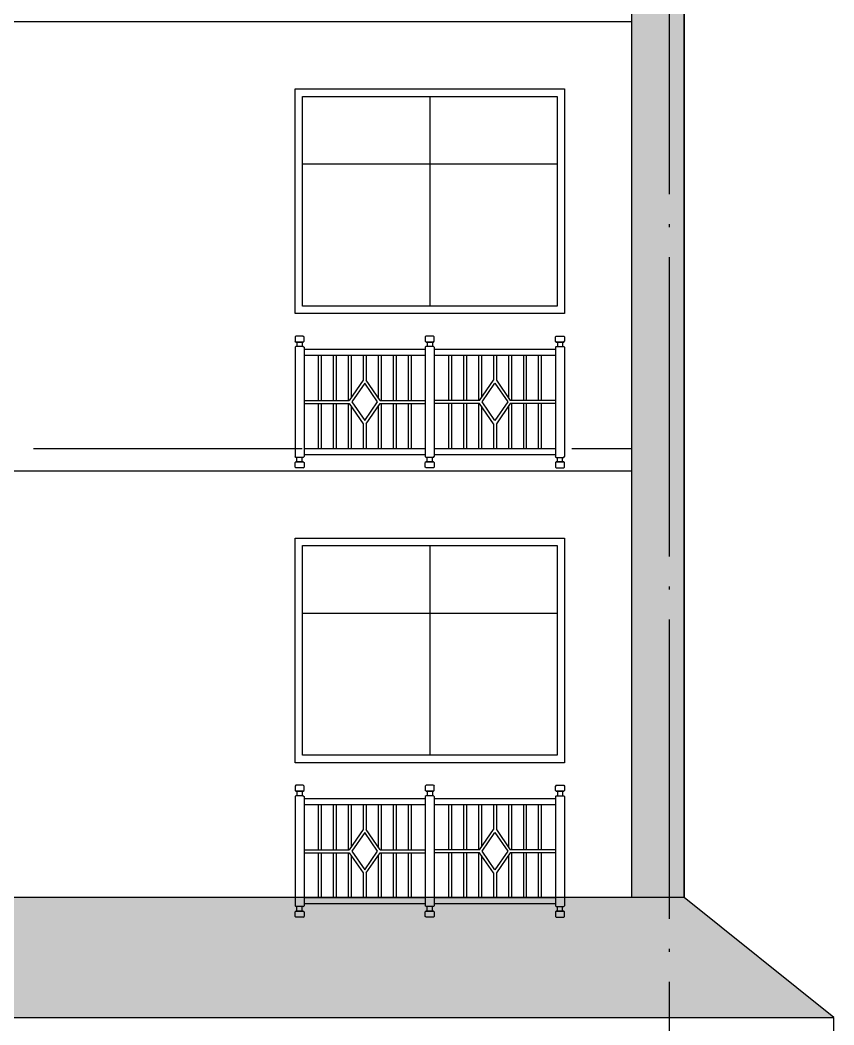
# Model space of a CAD drawing. Extents: x 522289 to 1051641, y 88514 to 354674.
# Drawn here: x 767269 to 772707, y 199700 to 206410 of the extents above; entities that cross this region are included whole.
import ezdxf

# ---------------------------------------------------------------- set-up
doc = ezdxf.new("R2010")
doc.units = 0
doc.header["$LTSCALE"] = 1000
doc.header["$MEASUREMENT"] = 0
doc.linetypes.add('DOTE', pattern=[2.42, 2, -0.2, 0.02, -0.2])
doc.layers.get('0').update_dxf_attribs({"linetype": 'CONTINUOUS'})
for name, color, linetype in [('_0', 7, 'CONTINUOUS'), ('DOTE', 1, 'DOTE'), ('WINDOW', 4, 'CONTINUOUS')]:
    doc.layers.add(name, color=color, linetype=linetype)

msp = doc.modelspace()

# ---------------------------------------------------------------- hatches: boundary and pattern name
h = msp.add_hatch()
h.set_pattern_fill('AR-B816', color=251, scale=100)
h.set_pattern_definition([(0, (-47641.1, 0), (0, 121.3104), []), (90, (-47641.1, 0), (-121.3104, 121.3104), [121.3104, -121.3104])])
h.paths.add_polyline_path([(771356.7, 221549.9), (771706.7, 221549.9), (771706.7, 200549.9), (771356.7, 200549.9)])
at = {"layer": 'WINDOW'}
h = msp.add_hatch(dxfattribs=at)
h.set_pattern_fill('弯瓦屋面', color=251, scale=100)
h.set_pattern_definition([(0, (-259828.57, -3108070.74), (200, 200), [40, -160]), (45, (-259748.57, -3108050.74), (2e-14, 200), [56.568542, -226.27417]), (90, (-259708.57, -3108010.74), (-200, 200), [200]), (135, (-259668.57, -3108050.74), (-200, 2e-14), [56.568542, -226.27417]), (26.5650512, (-259788.57, -3108070.74), (200, 2e-07), [44.72, -402.493595]), (333.4349488, (-259668.57, -3108050.74), (200, -2e-07), [44.72, -402.493595])])
h.paths.add_polyline_path([(763706.7, 199749.9), (772706.7, 199749.9), (771706.7, 200549.9), (763706.7, 200549.9)])

# ---------------------------------------------------------------- linework, layer by layer
at = {"color": 34}
for p, q in [((769106.7, 204224.9), (769106.7, 203494.9)), ((769166.7, 204224.9), (769166.7, 203494.9)), ((769976.7, 204209.9), (769166.7, 204209.9)), ((769976.7, 204224.9), (769976.7, 203494.9)), ((770036.7, 204224.9), (770036.7, 203494.9)), ((770846.7, 204209.9), (770036.7, 204209.9)), ((770846.7, 204224.9), (770846.7, 203494.9)), ((770906.7, 204224.9), (770906.7, 203494.9)), ((769976.7, 204169.9), (769166.7, 204169.9)), ((770846.7, 204169.9), (770036.7, 204169.9)), ((769166.7, 203869.9), (769468.5, 203869.9)), ((769166.7, 203849.9), (769468.5, 203849.9)), ((769674.8, 203869.9), (769976.7, 203869.9)), ((769674.8, 203849.9), (769976.7, 203849.9)), ((770338.5, 203869.9), (770036.7, 203869.9)), ((770338.5, 203849.9), (770036.7, 203849.9)), ((770846.7, 203869.9), (770544.8, 203869.9)), ((770846.7, 203849.9), (770544.8, 203849.9)), ((769166.7, 203549.9), (769976.7, 203549.9)), ((770036.7, 203549.9), (770846.7, 203549.9)), ((769166.7, 203509.9), (769976.7, 203509.9)), ((770036.7, 203509.9), (770846.7, 203509.9)), ((769106.7, 201224.9), (769106.7, 200494.9)), ((769166.7, 201224.9), (769166.7, 200494.9)), ((769976.7, 201209.9), (769166.7, 201209.9)), ((769976.7, 201169.9), (769166.7, 201169.9)), ((769976.7, 201224.9), (769976.7, 200494.9)), ((770036.7, 201224.9), (770036.7, 200494.9)), ((770846.7, 201209.9), (770036.7, 201209.9)), ((770846.7, 201169.9), (770036.7, 201169.9)), ((770846.7, 201224.9), (770846.7, 200494.9)), ((770906.7, 201224.9), (770906.7, 200494.9)), ((769166.7, 200869.9), (769468.5, 200869.9)), ((769166.7, 200849.9), (769468.5, 200849.9)), ((769674.8, 200869.9), (769976.7, 200869.9)), ((769674.8, 200849.9), (769976.7, 200849.9)), ((770338.5, 200869.9), (770036.7, 200869.9)), ((770338.5, 200849.9), (770036.7, 200849.9)), ((770846.7, 200869.9), (770544.8, 200869.9)), ((770846.7, 200849.9), (770544.8, 200849.9)), ((769166.7, 200549.9), (769976.7, 200549.9)), ((769166.7, 200509.9), (769976.7, 200509.9)), ((770036.7, 200549.9), (770846.7, 200549.9)), ((770036.7, 200509.9), (770846.7, 200509.9))]:
    msp.add_line(p, q, dxfattribs=at)
at = {"color": 44}
for points in [[(764056.7, 206399.9), (771356.7, 206399.9)], [(767359.5, 203549.9), (769154.6, 203549.9)], [(770954.6, 203549.9), (771356.7, 203549.9)], [(769206.7, 203509.9), (769976.7, 203509.9)], [(770036.7, 203509.9), (770846.7, 203509.9)], [(764056.7, 203399.9), (771356.7, 203399.9)], [(769206.7, 200509.9), (769976.7, 200509.9)], [(770036.7, 200509.9), (770846.7, 200509.9)]]:
    msp.add_lwpolyline(points, dxfattribs=at)
at = {"color": 34}
for points in [[(769111.7, 204299.9), (769106.7, 204294.9)], [(769106.7, 204294.9), (769106.7, 204264.9)], [(769111.7, 204259.9), (769106.7, 204264.9)], [(769161.7, 204299.9), (769111.7, 204299.9)], [(769161.7, 204259.9), (769111.7, 204259.9)], [(769111.7, 204259.9), (769161.7, 204259.9)], [(769119.2, 204259.9), (769119.2, 204229.9)], [(769154.2, 204259.9), (769154.2, 204229.9)], [(769161.7, 204299.9), (769166.7, 204294.9)], [(769161.7, 204259.9), (769166.7, 204264.9)], [(769166.7, 204264.9), (769166.7, 204294.9)], [(769981.7, 204299.9), (769976.7, 204294.9)], [(769976.7, 204294.9), (769976.7, 204264.9)], [(769981.7, 204259.9), (769976.7, 204264.9)], [(770031.7, 204299.9), (769981.7, 204299.9)], [(770031.7, 204259.9), (769981.7, 204259.9)], [(769981.7, 204259.9), (770031.7, 204259.9)], [(769989.2, 204259.9), (769989.2, 204229.9)], [(770024.2, 204259.9), (770024.2, 204229.9)], [(770031.7, 204299.9), (770036.7, 204294.9)], [(770031.7, 204259.9), (770036.7, 204264.9)], [(770036.7, 204264.9), (770036.7, 204294.9)], [(770851.7, 204299.9), (770846.7, 204294.9)], [(770846.7, 204264.9), (770846.7, 204294.9)], [(770851.7, 204259.9), (770846.7, 204264.9)], [(770851.7, 204299.9), (770901.7, 204299.9)], [(770851.7, 204259.9), (770901.7, 204259.9)], [(770901.7, 204259.9), (770851.7, 204259.9)], [(770859.2, 204259.9), (770859.2, 204229.9)], [(770894.2, 204259.9), (770894.2, 204229.9)], [(770901.7, 204299.9), (770906.7, 204294.9)], [(770901.7, 204259.9), (770906.7, 204264.9)], [(770906.7, 204294.9), (770906.7, 204264.9)], [(769111.7, 204229.9), (769106.7, 204224.9)], [(769161.7, 204229.9), (769111.7, 204229.9)], [(769161.7, 204229.9), (769166.7, 204224.9)], [(769981.7, 204229.9), (769976.7, 204224.9)], [(770031.7, 204229.9), (769981.7, 204229.9)], [(770031.7, 204229.9), (770036.7, 204224.9)], [(770851.7, 204229.9), (770846.7, 204224.9)], [(770851.7, 204229.9), (770901.7, 204229.9)], [(770901.7, 204229.9), (770906.7, 204224.9)], [(769261.7, 204169.9), (769261.7, 203869.9)], [(769281.7, 204169.9), (769281.7, 203869.9)], [(769361.7, 204169.9), (769361.7, 203869.9)], [(769381.7, 204169.9), (769381.7, 203869.9)], [(769461.7, 204169.9), (769461.7, 203869.9)], [(769481.7, 204169.9), (769481.7, 203889)], [(769561.7, 204169.9), (769561.7, 204005.4)], [(769581.7, 204169.9), (769581.7, 204005.4)], [(769661.7, 204169.9), (769661.7, 203889)], [(769681.7, 204169.9), (769681.7, 203869.9)], [(769761.7, 204169.9), (769761.7, 203869.9)], [(769781.7, 204169.9), (769781.7, 203869.9)], [(769861.7, 204169.9), (769861.7, 203869.9)], [(769881.7, 204169.9), (769881.7, 203869.9)], [(770131.7, 204169.9), (770131.7, 203869.9)], [(770151.7, 204169.9), (770151.7, 203869.9)], [(770231.7, 204169.9), (770231.7, 203869.9)], [(770251.7, 204169.9), (770251.7, 203869.9)], [(770331.7, 204169.9), (770331.7, 203869.9)], [(770351.7, 204169.9), (770351.7, 203889)], [(770431.7, 204169.9), (770431.7, 204005.4)], [(770451.7, 204169.9), (770451.7, 204005.4)], [(770531.7, 204169.9), (770531.7, 203889)], [(770551.7, 204169.9), (770551.7, 203869.9)], [(770631.7, 204169.9), (770631.7, 203869.9)], [(770651.7, 204169.9), (770651.7, 203869.9)], [(770731.7, 204169.9), (770731.7, 203869.9)], [(770751.7, 204169.9), (770751.7, 203869.9)], [(769561.7, 204005.4), (769468.5, 203869.9)], [(769674.8, 203869.9), (769581.7, 204005.4)], [(770338.5, 203869.9), (770431.7, 204005.4)], [(770451.7, 204005.4), (770544.8, 203869.9)], [(769261.7, 203849.9), (769261.7, 203549.9)], [(769281.7, 203849.9), (769281.7, 203549.9)], [(769361.7, 203849.9), (769361.7, 203549.9)], [(769381.7, 203849.9), (769381.7, 203549.9)], [(769461.7, 203849.9), (769461.7, 203549.9)], [(769468.5, 203849.9), (769561.7, 203714.5)], [(769581.7, 203714.5), (769674.8, 203849.9)], [(769681.7, 203849.9), (769681.7, 203549.9)], [(769761.7, 203849.9), (769761.7, 203549.9)], [(769781.7, 203849.9), (769781.7, 203549.9)], [(769861.7, 203849.9), (769861.7, 203549.9)], [(769881.7, 203849.9), (769881.7, 203549.9)], [(770036.7, 203849.9), (770036.7, 203549.9)], [(770131.7, 203849.9), (770131.7, 203549.9)], [(770151.7, 203849.9), (770151.7, 203549.9)], [(770231.7, 203849.9), (770231.7, 203549.9)], [(770251.7, 203849.9), (770251.7, 203549.9)], [(770331.7, 203849.9), (770331.7, 203549.9)], [(770431.7, 203714.5), (770338.5, 203849.9)], [(770544.8, 203849.9), (770451.7, 203714.5)], [(770551.7, 203849.9), (770551.7, 203549.9)], [(770631.7, 203849.9), (770631.7, 203549.9)], [(770651.7, 203849.9), (770651.7, 203549.9)], [(770731.7, 203849.9), (770731.7, 203549.9)], [(770751.7, 203849.9), (770751.7, 203549.9)], [(769481.7, 203830.8), (769481.7, 203549.9)], [(769661.7, 203830.8), (769661.7, 203549.9)], [(770351.7, 203830.8), (770351.7, 203549.9)], [(770531.7, 203830.8), (770531.7, 203549.9)], [(769561.7, 203714.5), (769561.7, 203549.9)], [(769581.7, 203714.5), (769581.7, 203549.9)], [(770431.7, 203714.5), (770431.7, 203549.9)], [(770451.7, 203714.5), (770451.7, 203549.9)], [(769111.7, 203489.9), (769106.7, 203494.9)], [(769111.7, 203459.9), (769106.7, 203454.9)], [(769106.7, 203424.9), (769106.7, 203454.9)], [(769161.7, 203489.9), (769111.7, 203489.9)], [(769161.7, 203459.9), (769111.7, 203459.9)], [(769111.7, 203459.9), (769161.7, 203459.9)], [(769119.2, 203459.9), (769119.2, 203489.9)], [(769154.2, 203459.9), (769154.2, 203489.9)], [(769161.7, 203489.9), (769166.7, 203494.9)], [(769161.7, 203459.9), (769166.7, 203454.9)], [(769166.7, 203454.9), (769166.7, 203424.9)], [(769981.7, 203489.9), (769976.7, 203494.9)], [(769981.7, 203459.9), (769976.7, 203454.9)], [(769976.7, 203424.9), (769976.7, 203454.9)], [(770031.7, 203489.9), (769981.7, 203489.9)], [(770031.7, 203459.9), (769981.7, 203459.9)], [(769981.7, 203459.9), (770031.7, 203459.9)], [(769989.2, 203459.9), (769989.2, 203489.9)], [(770024.2, 203459.9), (770024.2, 203489.9)], [(770031.7, 203489.9), (770036.7, 203494.9)], [(770031.7, 203459.9), (770036.7, 203454.9)], [(770036.7, 203454.9), (770036.7, 203424.9)], [(770851.7, 203489.9), (770846.7, 203494.9)], [(770851.7, 203459.9), (770846.7, 203454.9)], [(770846.7, 203454.9), (770846.7, 203424.9)], [(770851.7, 203489.9), (770901.7, 203489.9)], [(770851.7, 203459.9), (770901.7, 203459.9)], [(770901.7, 203459.9), (770851.7, 203459.9)], [(770859.2, 203459.9), (770859.2, 203489.9)], [(770894.2, 203459.9), (770894.2, 203489.9)], [(770901.7, 203489.9), (770906.7, 203494.9)], [(770901.7, 203459.9), (770906.7, 203454.9)], [(770906.7, 203424.9), (770906.7, 203454.9)], [(769111.7, 203419.9), (769106.7, 203424.9)], [(769161.7, 203419.9), (769111.7, 203419.9)], [(769161.7, 203419.9), (769166.7, 203424.9)], [(769981.7, 203419.9), (769976.7, 203424.9)], [(770031.7, 203419.9), (769981.7, 203419.9)], [(770031.7, 203419.9), (770036.7, 203424.9)], [(770851.7, 203419.9), (770846.7, 203424.9)], [(770851.7, 203419.9), (770901.7, 203419.9)], [(770901.7, 203419.9), (770906.7, 203424.9)], [(769111.7, 201299.9), (769106.7, 201294.9)], [(769106.7, 201294.9), (769106.7, 201264.9)], [(769111.7, 201259.9), (769106.7, 201264.9)], [(769161.7, 201299.9), (769111.7, 201299.9)], [(769161.7, 201259.9), (769111.7, 201259.9)], [(769111.7, 201259.9), (769161.7, 201259.9)], [(769119.2, 201259.9), (769119.2, 201229.9)], [(769154.2, 201259.9), (769154.2, 201229.9)], [(769161.7, 201299.9), (769166.7, 201294.9)], [(769161.7, 201259.9), (769166.7, 201264.9)], [(769166.7, 201264.9), (769166.7, 201294.9)], [(769981.7, 201299.9), (769976.7, 201294.9)], [(769976.7, 201294.9), (769976.7, 201264.9)], [(769981.7, 201259.9), (769976.7, 201264.9)], [(770031.7, 201299.9), (769981.7, 201299.9)], [(770031.7, 201259.9), (769981.7, 201259.9)], [(769981.7, 201259.9), (770031.7, 201259.9)], [(769989.2, 201259.9), (769989.2, 201229.9)], [(770024.2, 201259.9), (770024.2, 201229.9)], [(770031.7, 201299.9), (770036.7, 201294.9)], [(770031.7, 201259.9), (770036.7, 201264.9)], [(770036.7, 201264.9), (770036.7, 201294.9)], [(770851.7, 201299.9), (770846.7, 201294.9)], [(770846.7, 201264.9), (770846.7, 201294.9)], [(770851.7, 201259.9), (770846.7, 201264.9)], [(770851.7, 201299.9), (770901.7, 201299.9)], [(770851.7, 201259.9), (770901.7, 201259.9)], [(770901.7, 201259.9), (770851.7, 201259.9)], [(770859.2, 201259.9), (770859.2, 201229.9)], [(770894.2, 201259.9), (770894.2, 201229.9)], [(770901.7, 201299.9), (770906.7, 201294.9)], [(770901.7, 201259.9), (770906.7, 201264.9)], [(770906.7, 201294.9), (770906.7, 201264.9)], [(769111.7, 201229.9), (769106.7, 201224.9)], [(769161.7, 201229.9), (769111.7, 201229.9)], [(769161.7, 201229.9), (769166.7, 201224.9)], [(769261.7, 201169.9), (769261.7, 200869.9)], [(769281.7, 201169.9), (769281.7, 200869.9)], [(769361.7, 201169.9), (769361.7, 200869.9)], [(769381.7, 201169.9), (769381.7, 200869.9)], [(769461.7, 201169.9), (769461.7, 200869.9)], [(769481.7, 201169.9), (769481.7, 200889)], [(769561.7, 201169.9), (769561.7, 201005.4)], [(769581.7, 201169.9), (769581.7, 201005.4)], [(769661.7, 201169.9), (769661.7, 200889)], [(769681.7, 201169.9), (769681.7, 200869.9)], [(769761.7, 201169.9), (769761.7, 200869.9)], [(769781.7, 201169.9), (769781.7, 200869.9)], [(769861.7, 201169.9), (769861.7, 200869.9)], [(769881.7, 201169.9), (769881.7, 200869.9)], [(769981.7, 201229.9), (769976.7, 201224.9)], [(770031.7, 201229.9), (769981.7, 201229.9)], [(770031.7, 201229.9), (770036.7, 201224.9)], [(770131.7, 201169.9), (770131.7, 200869.9)], [(770151.7, 201169.9), (770151.7, 200869.9)], [(770231.7, 201169.9), (770231.7, 200869.9)], [(770251.7, 201169.9), (770251.7, 200869.9)], [(770331.7, 201169.9), (770331.7, 200869.9)], [(770351.7, 201169.9), (770351.7, 200889)], [(770431.7, 201169.9), (770431.7, 201005.4)], [(770451.7, 201169.9), (770451.7, 201005.4)], [(770531.7, 201169.9), (770531.7, 200889)], [(770551.7, 201169.9), (770551.7, 200869.9)], [(770631.7, 201169.9), (770631.7, 200869.9)], [(770651.7, 201169.9), (770651.7, 200869.9)], [(770731.7, 201169.9), (770731.7, 200869.9)], [(770751.7, 201169.9), (770751.7, 200869.9)], [(770851.7, 201229.9), (770846.7, 201224.9)], [(770851.7, 201229.9), (770901.7, 201229.9)], [(770901.7, 201229.9), (770906.7, 201224.9)], [(769561.7, 201005.4), (769468.5, 200869.9)], [(769674.8, 200869.9), (769581.7, 201005.4)], [(770338.5, 200869.9), (770431.7, 201005.4)], [(770451.7, 201005.4), (770544.8, 200869.9)], [(769261.7, 200849.9), (769261.7, 200549.9)], [(769281.7, 200849.9), (769281.7, 200549.9)], [(769361.7, 200849.9), (769361.7, 200549.9)], [(769381.7, 200849.9), (769381.7, 200549.9)], [(769461.7, 200849.9), (769461.7, 200549.9)], [(769468.5, 200849.9), (769561.7, 200714.5)], [(769481.7, 200830.8), (769481.7, 200549.9)], [(769581.7, 200714.5), (769674.8, 200849.9)], [(769661.7, 200830.8), (769661.7, 200549.9)], [(769681.7, 200849.9), (769681.7, 200549.9)], [(769761.7, 200849.9), (769761.7, 200549.9)], [(769781.7, 200849.9), (769781.7, 200549.9)], [(769861.7, 200849.9), (769861.7, 200549.9)], [(769881.7, 200849.9), (769881.7, 200549.9)], [(770036.7, 200849.9), (770036.7, 200549.9)], [(770131.7, 200849.9), (770131.7, 200549.9)], [(770151.7, 200849.9), (770151.7, 200549.9)], [(770231.7, 200849.9), (770231.7, 200549.9)], [(770251.7, 200849.9), (770251.7, 200549.9)], [(770331.7, 200849.9), (770331.7, 200549.9)], [(770431.7, 200714.5), (770338.5, 200849.9)], [(770351.7, 200830.8), (770351.7, 200549.9)], [(770544.8, 200849.9), (770451.7, 200714.5)], [(770531.7, 200830.8), (770531.7, 200549.9)], [(770551.7, 200849.9), (770551.7, 200549.9)], [(770631.7, 200849.9), (770631.7, 200549.9)], [(770651.7, 200849.9), (770651.7, 200549.9)], [(770731.7, 200849.9), (770731.7, 200549.9)], [(770751.7, 200849.9), (770751.7, 200549.9)], [(769561.7, 200714.5), (769561.7, 200549.9)], [(769581.7, 200714.5), (769581.7, 200549.9)], [(770431.7, 200714.5), (770431.7, 200549.9)], [(770451.7, 200714.5), (770451.7, 200549.9)], [(769111.7, 200489.9), (769106.7, 200494.9)], [(769161.7, 200489.9), (769166.7, 200494.9)], [(769981.7, 200489.9), (769976.7, 200494.9)], [(770031.7, 200489.9), (770036.7, 200494.9)], [(770851.7, 200489.9), (770846.7, 200494.9)], [(770901.7, 200489.9), (770906.7, 200494.9)], [(769111.7, 200459.9), (769106.7, 200454.9)], [(769106.7, 200424.9), (769106.7, 200454.9)], [(769161.7, 200489.9), (769111.7, 200489.9)], [(769161.7, 200459.9), (769111.7, 200459.9)], [(769111.7, 200459.9), (769161.7, 200459.9)], [(769119.2, 200459.9), (769119.2, 200489.9)], [(769154.2, 200459.9), (769154.2, 200489.9)], [(769161.7, 200459.9), (769166.7, 200454.9)], [(769166.7, 200454.9), (769166.7, 200424.9)], [(769981.7, 200459.9), (769976.7, 200454.9)], [(769976.7, 200424.9), (769976.7, 200454.9)], [(770031.7, 200489.9), (769981.7, 200489.9)], [(770031.7, 200459.9), (769981.7, 200459.9)], [(769981.7, 200459.9), (770031.7, 200459.9)], [(769989.2, 200459.9), (769989.2, 200489.9)], [(770024.2, 200459.9), (770024.2, 200489.9)], [(770031.7, 200459.9), (770036.7, 200454.9)], [(770036.7, 200454.9), (770036.7, 200424.9)], [(770851.7, 200459.9), (770846.7, 200454.9)], [(770846.7, 200454.9), (770846.7, 200424.9)], [(770851.7, 200489.9), (770901.7, 200489.9)], [(770851.7, 200459.9), (770901.7, 200459.9)], [(770901.7, 200459.9), (770851.7, 200459.9)], [(770859.2, 200459.9), (770859.2, 200489.9)], [(770894.2, 200459.9), (770894.2, 200489.9)], [(770901.7, 200459.9), (770906.7, 200454.9)], [(770906.7, 200424.9), (770906.7, 200454.9)], [(769111.7, 200419.9), (769106.7, 200424.9)], [(769161.7, 200419.9), (769111.7, 200419.9)], [(769161.7, 200419.9), (769166.7, 200424.9)], [(769981.7, 200419.9), (769976.7, 200424.9)], [(770031.7, 200419.9), (769981.7, 200419.9)], [(770031.7, 200419.9), (770036.7, 200424.9)], [(770851.7, 200419.9), (770846.7, 200424.9)], [(770851.7, 200419.9), (770901.7, 200419.9)], [(770901.7, 200419.9), (770906.7, 200424.9)]]:
    msp.add_lwpolyline(points, dxfattribs=at)
for points in [[(769657.4, 203859.9), (769571.7, 203984.6), (769485.9, 203859.9), (769571.7, 203735.2)], [(770355.9, 203859.9), (770441.7, 203984.6), (770527.4, 203859.9), (770441.7, 203735.2)], [(769657.4, 200859.9), (769571.7, 200984.6), (769485.9, 200859.9), (769571.7, 200735.2)], [(770355.9, 200859.9), (770441.7, 200984.6), (770527.4, 200859.9), (770441.7, 200735.2)]]:
    msp.add_lwpolyline(points, close=True, dxfattribs=at)
at = {"linetype": 'Continuous'}
msp.add_lwpolyline([(763706.7, 199749.9), (772706.7, 199749.9), (771706.7, 200549.9), (763706.7, 200549.9)], close=True, dxfattribs=at)
at = {"layer": '_0'}
msp.add_lwpolyline([(771356.7, 221549.9), (771706.7, 221549.9), (771706.7, 200549.9), (771356.7, 200549.9)], close=True, dxfattribs=at)
for points in [[(771706.7, 200549.9), (771706.7, 221549.9)], [(772706.7, 199649.9), (772706.7, 199749.9)]]:
    msp.add_lwpolyline(points, dxfattribs=at)
at = {"layer": 'DOTE', "linetype": 'DOTE'}
msp.add_lwpolyline([(771606.7, 224187.7), (771606.7, 195484.6)], dxfattribs=at)
at = {"layer": 'WINDOW', "color": 34}
for p, q in [((770006.7, 205900.4), (770006.7, 204500.4)), ((769156.7, 205450.4), (770856.7, 205450.4)), ((770006.7, 202900.4), (770006.7, 201500.4)), ((769156.7, 202450.4), (770856.7, 202450.4))]:
    msp.add_line(p, q, dxfattribs=at)
for points in [[(769106.7, 204450.4), (769106.7, 205950.4), (770906.7, 205950.4), (770906.7, 204450.4)], [(769156.7, 204500.4), (769156.7, 205900.4), (770856.7, 205900.4), (770856.7, 204500.4)], [(769106.7, 201450.4), (769106.7, 202950.4), (770906.7, 202950.4), (770906.7, 201450.4)], [(769156.7, 201500.4), (769156.7, 202900.4), (770856.7, 202900.4), (770856.7, 201500.4)]]:
    msp.add_lwpolyline(points, close=True, dxfattribs=at)

doc.saveas('drawing.dxf')
